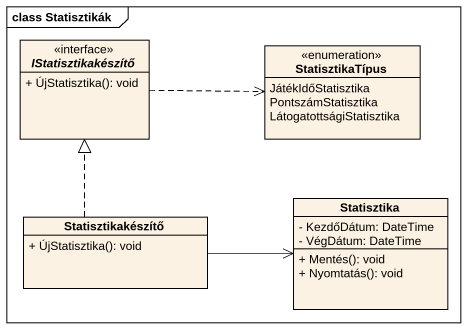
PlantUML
@startuml
mainframe class Statisztikák
hide circle
hide empty members
skinparam classAttributeIconSize 0
interface IStatisztikakészítő <<interface>> {
  + ÚjStatisztika(): void
}
enum StatisztikaTípus {
  JátékIdőStatisztika
  PontszámStatisztika
  LátogatottságiStatisztika
}
class Statisztikakészítő {
  + ÚjStatisztika(): void
}
class Statisztika {
  - KezdőDátum: DateTime
  - VégDátum: DateTime
  + Mentés(): void
  + Nyomtatás(): void
}
IStatisztikakészítő .right.> StatisztikaTípus
Statisztikakészítő .up.|> IStatisztikakészítő
Statisztikakészítő -right-> Statisztika
@enduml
